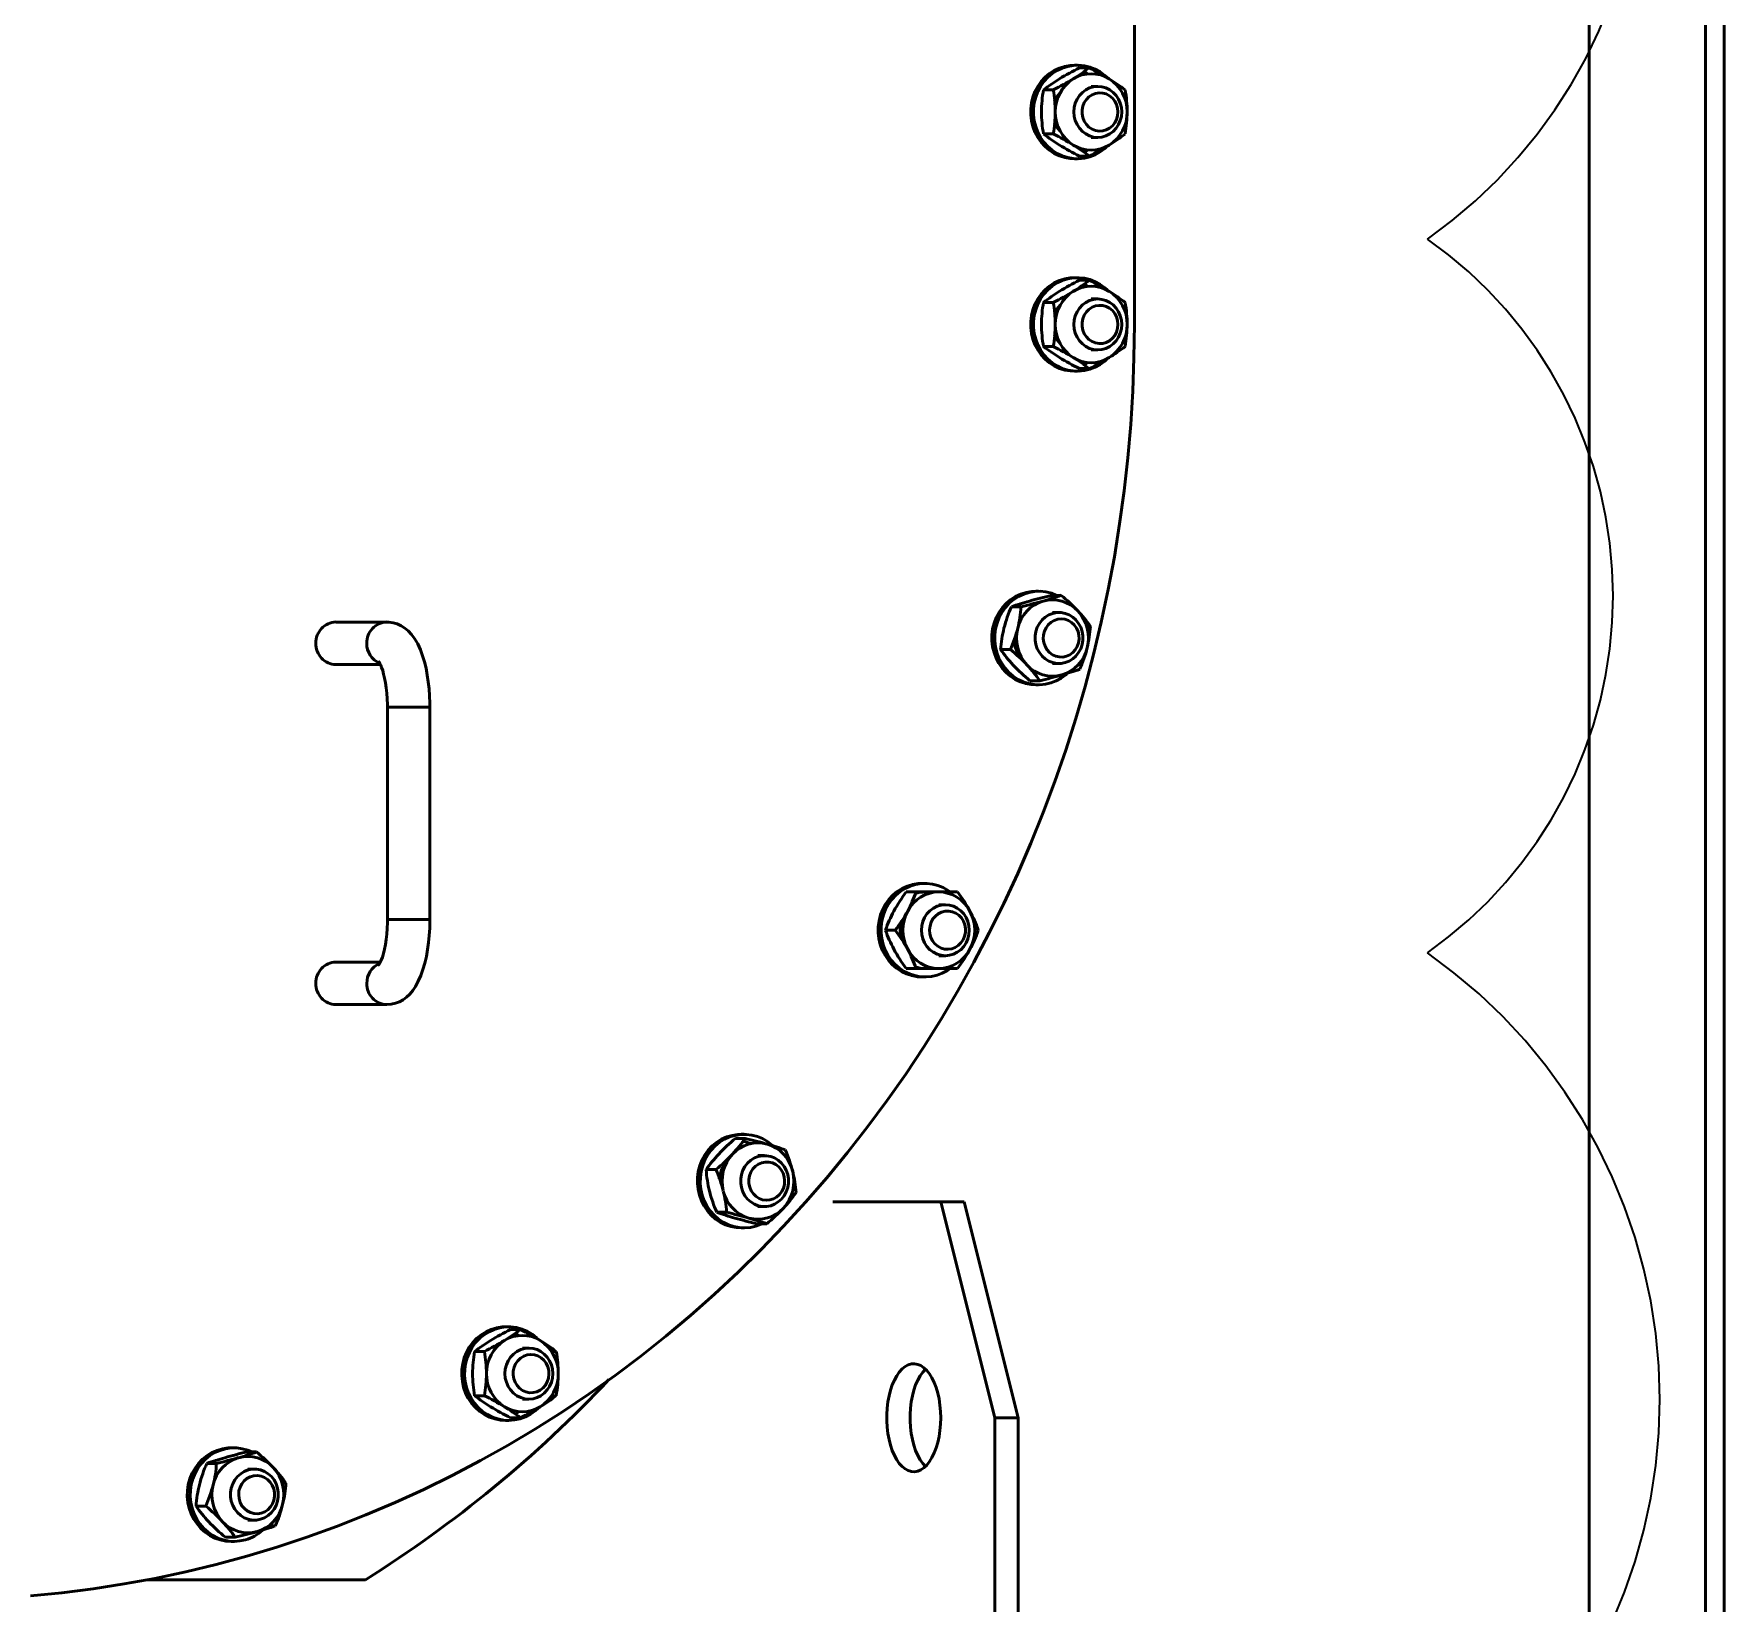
# Model space of a CAD drawing. Header units: inches. Extents: x 0 to 1408, y 0 to 1088.
# Drawn here: x 908.93 to 940.25, y 681.06 to 710.13 of the extents above; entities that cross this region are included whole.
import ezdxf

# ---------------------------------------------------------------- set-up
doc = ezdxf.new("R2010")
doc.units = ezdxf.units.IN
doc.header["$LTSCALE"] = 32
doc.header["$MEASUREMENT"] = 0
doc.linetypes.add('CENTER2', pattern=[1.125, 0.75, -0.125, 0.125, -0.125])
doc.layers.add('AM_0', color=7, linetype='Continuous', lineweight=50)
doc.layers.add('AM_6', color=140, linetype='Continuous', lineweight=35)

# ---------------------------------------------------------------- blocks, each defined once
blk = doc.blocks.new('A$C7c43e2e8')
at = {"layer": 'AM_0'}
for p, q in [((-8.427, 26.252), (-8.427, 57.748)), ((-9.483, 31.055), (-9.537, 31.055)), ((-9.446, 31.007), (-9.265, 31.007)), ((-10.112, 30.598), (-9.931, 30.598)), ((-9.106, 30.661), (-9.227, 30.661)), ((-10.112, 29.78), (-9.931, 29.78)), ((-9.227, 29.717), (-9.106, 29.717)), ((-9.537, 29.323), (-9.483, 29.323)), ((-9.446, 29.371), (-9.265, 29.371)), ((-9.483, 27.118), (-9.537, 27.118)), ((-9.446, 27.07), (-9.265, 27.07)), ((-10.112, 26.661), (-9.931, 26.661)), ((-9.106, 26.724), (-9.227, 26.724)), ((-10.112, 25.843), (-9.931, 25.843)), ((-9.227, 25.78), (-9.106, 25.78)), ((-9.537, 25.386), (-9.483, 25.386)), ((-9.446, 25.434), (-9.265, 25.434)), ((-10.202, 21.31), (-10.256, 21.31)), ((-10.708, 21.022), (-10.527, 21.022)), ((-9.965, 21.234), (-9.784, 21.234)), ((-22.281, 20.74), (-23.225, 20.74)), ((-9.824, 20.916), (-9.946, 20.916)), ((-9.31, 20.656), (-9.241, 20.656)), ((-10.907, 20.232), (-10.726, 20.232)), ((-23.225, 19.953), (-22.4, 19.953)), ((-9.946, 19.971), (-9.824, 19.971)), ((-10.363, 19.653), (-10.182, 19.653)), ((-10.256, 19.578), (-10.202, 19.578)), ((-22.271, 19.165), (-22.271, 15.228)), ((-22.247, 19.165), (-22.271, 19.165)), ((-21.484, 19.165), (-22.247, 19.165)), ((-21.484, 15.228), (-21.484, 19.165)), ((-12.655, 15.74), (-12.474, 15.74)), ((-12.052, 15.74), (-12.474, 15.74)), ((-12.308, 15.898), (-12.362, 15.898)), ((-11.705, 15.74), (-12.052, 15.74)), ((-11.931, 15.504), (-12.052, 15.504)), ((-22.247, 15.228), (-22.271, 15.228)), ((-21.484, 15.228), (-22.247, 15.228)), ((-13.04, 15.031), (-12.859, 15.031)), ((-22.4, 14.441), (-23.225, 14.441)), ((-12.052, 14.559), (-11.931, 14.559)), ((-12.655, 14.323), (-12.474, 14.323)), ((-12.474, 14.323), (-12.052, 14.323)), ((-12.362, 14.165), (-12.308, 14.165)), ((-12.052, 14.323), (-11.705, 14.323)), ((-23.225, 13.654), (-22.281, 13.654)), ((-15.821, 11.174), (-15.64, 11.174)), ((-15.659, 11.25), (-15.713, 11.25)), ((-15.282, 10.856), (-15.403, 10.856)), ((-16.364, 10.596), (-16.183, 10.596)), ((-16.165, 9.805), (-15.984, 9.805)), ((-15.403, 9.911), (-15.282, 9.911)), ((-12.016, 10), (-14.016, 10)), ((-11.015, 6), (-12.016, 10)), ((-12.016, 10), (-11.584, 10)), ((-10.582, 6), (-11.584, 10)), ((-15.713, 9.518), (-15.659, 9.518)), ((-15.423, 9.593), (-15.242, 9.593)), ((-20.026, 7.684), (-20.08, 7.684)), ((-19.989, 7.636), (-19.808, 7.636)), ((-20.655, 7.227), (-20.474, 7.227)), ((-19.649, 7.29), (-19.77, 7.29)), ((-19.227, 7.227), (-19.142, 7.227)), ((-20.655, 6.408), (-20.474, 6.408)), ((-19.77, 6.345), (-19.649, 6.345)), ((-19.227, 6.408), (-19.142, 6.408)), ((-19.989, 5.999), (-19.808, 5.999)), ((-19.829, 6.116), (-19.899, 6.066)), ((-11.015, 0), (-11.015, 6)), ((-11.015, 6), (-10.582, 6)), ((-10.582, 0), (-10.582, 6)), ((-20.08, 5.951), (-20.026, 5.951)), ((-25.112, 5.442), (-25.166, 5.442)), ((-24.875, 5.366), (-24.694, 5.366)), ((-25.618, 5.154), (-25.437, 5.154)), ((-24.735, 5.048), (-24.856, 5.048)), ((-24.839, 5.318), (-24.811, 5.279)), ((-24.22, 4.787), (-24.151, 4.787)), ((-25.817, 4.364), (-25.636, 4.364)), ((-24.856, 4.103), (-24.735, 4.103)), ((-25.273, 3.785), (-25.092, 3.785)), ((-24.471, 3.997), (-24.35, 3.997)), ((-25.166, 3.71), (-25.112, 3.71)), ((-26.71, 3), (-22.678, 3))]:
    blk.add_line(p, q, dxfattribs=at)
at = {"layer": 'AM_0', "flags": 128}
for points in [[(-9.537, 31.055), (-9.615, 31.051), (-9.718, 31.033), (-9.818, 31.002), (-9.914, 30.957), (-10.003, 30.899), (-10.084, 30.83), (-10.157, 30.75), (-10.219, 30.661), (-10.27, 30.565), (-10.31, 30.462), (-10.336, 30.355), (-10.349, 30.244), (-10.349, 30.133), (-10.336, 30.023), (-10.31, 29.916), (-10.27, 29.813), (-10.219, 29.716), (-10.157, 29.628), (-10.084, 29.548), (-10.003, 29.479), (-9.914, 29.421), (-9.818, 29.376), (-9.718, 29.345), (-9.615, 29.327), (-9.537, 29.323)], [(-8.928, 30.822), (-8.976, 30.866), (-9.061, 30.93), (-9.154, 30.981), (-9.252, 31.019), (-9.353, 31.044), (-9.457, 31.055), (-9.561, 31.051), (-9.664, 31.033), (-9.764, 31.002), (-9.86, 30.957), (-9.949, 30.899), (-10.03, 30.83), (-10.103, 30.75), (-10.165, 30.661), (-10.216, 30.565), (-10.256, 30.462), (-10.282, 30.355), (-10.295, 30.244), (-10.295, 30.133), (-10.282, 30.023), (-10.256, 29.916), (-10.216, 29.813), (-10.165, 29.716), (-10.103, 29.628), (-10.03, 29.548), (-9.949, 29.479), (-9.86, 29.421), (-9.764, 29.376), (-9.664, 29.345), (-9.561, 29.327), (-9.457, 29.323), (-9.353, 29.334), (-9.252, 29.359), (-9.154, 29.397), (-9.061, 29.448), (-8.976, 29.512), (-8.951, 29.534)], [(-9.282, 30.888), (-9.313, 30.909), (-9.355, 30.94)], [(-8.662, 30.189), (-8.669, 30.107), (-8.689, 30.027), (-8.722, 29.953), (-8.766, 29.885), (-8.821, 29.827), (-8.884, 29.78), (-8.954, 29.745), (-9.029, 29.724), (-9.106, 29.717), (-9.183, 29.724), (-9.258, 29.745), (-9.328, 29.78), (-9.391, 29.827), (-9.446, 29.885), (-9.49, 29.953), (-9.523, 30.027), (-9.543, 30.107), (-9.55, 30.189), (-9.543, 30.271), (-9.523, 30.351), (-9.49, 30.425), (-9.446, 30.493), (-9.391, 30.551), (-9.328, 30.598), (-9.258, 30.633), (-9.183, 30.654), (-9.106, 30.661), (-9.029, 30.654), (-8.954, 30.633), (-8.884, 30.598), (-8.821, 30.551), (-8.766, 30.493), (-8.722, 30.425), (-8.689, 30.351), (-8.669, 30.271), (-8.662, 30.189)], [(-8.733, 30.189), (-8.739, 30.26), (-8.76, 30.329), (-8.792, 30.391), (-8.836, 30.446), (-8.889, 30.49), (-8.95, 30.521), (-9.015, 30.539), (-9.082, 30.543), (-9.149, 30.532), (-9.212, 30.507), (-9.269, 30.469), (-9.318, 30.42), (-9.357, 30.361), (-9.383, 30.295), (-9.397, 30.225), (-9.397, 30.153), (-9.383, 30.083), (-9.357, 30.017), (-9.318, 29.958), (-9.269, 29.909), (-9.212, 29.871), (-9.149, 29.846), (-9.082, 29.835), (-9.015, 29.839), (-8.95, 29.857), (-8.889, 29.888), (-8.836, 29.932), (-8.792, 29.987), (-8.76, 30.049), (-8.739, 30.118), (-8.733, 30.189)], [(-9.285, 29.487), (-9.313, 29.469), (-9.355, 29.438)], [(-9.537, 27.118), (-9.615, 27.114), (-9.718, 27.096), (-9.818, 27.065), (-9.914, 27.02), (-10.003, 26.962), (-10.084, 26.893), (-10.157, 26.813), (-10.219, 26.724), (-10.27, 26.628), (-10.31, 26.525), (-10.336, 26.418), (-10.349, 26.307), (-10.349, 26.196), (-10.336, 26.086), (-10.31, 25.979), (-10.27, 25.876), (-10.219, 25.779), (-10.157, 25.691), (-10.084, 25.611), (-10.003, 25.542), (-9.914, 25.484), (-9.818, 25.439), (-9.718, 25.408), (-9.615, 25.39), (-9.537, 25.386)], [(-8.928, 26.885), (-8.976, 26.929), (-9.061, 26.993), (-9.154, 27.044), (-9.252, 27.082), (-9.353, 27.107), (-9.457, 27.118), (-9.561, 27.114), (-9.664, 27.096), (-9.764, 27.065), (-9.86, 27.02), (-9.949, 26.962), (-10.03, 26.893), (-10.103, 26.813), (-10.165, 26.724), (-10.216, 26.628), (-10.256, 26.525), (-10.282, 26.418), (-10.295, 26.307), (-10.295, 26.196), (-10.282, 26.086), (-10.256, 25.979), (-10.216, 25.876), (-10.165, 25.779), (-10.103, 25.691), (-10.03, 25.611), (-9.949, 25.542), (-9.86, 25.484), (-9.764, 25.439), (-9.664, 25.408), (-9.561, 25.39), (-9.457, 25.386), (-9.353, 25.397), (-9.252, 25.422), (-9.154, 25.46), (-9.061, 25.511), (-8.976, 25.575), (-8.951, 25.597)], [(-9.282, 26.951), (-9.313, 26.972), (-9.355, 27.003)], [(-8.662, 26.252), (-8.669, 26.17), (-8.689, 26.09), (-8.722, 26.016), (-8.766, 25.948), (-8.821, 25.89), (-8.884, 25.843), (-8.954, 25.808), (-9.029, 25.787), (-9.106, 25.78), (-9.183, 25.787), (-9.258, 25.808), (-9.328, 25.843), (-9.391, 25.89), (-9.446, 25.948), (-9.49, 26.016), (-9.523, 26.09), (-9.543, 26.17), (-9.55, 26.252), (-9.543, 26.334), (-9.523, 26.414), (-9.49, 26.488), (-9.446, 26.556), (-9.391, 26.614), (-9.328, 26.661), (-9.258, 26.696), (-9.183, 26.717), (-9.106, 26.724), (-9.029, 26.717), (-8.954, 26.696), (-8.884, 26.661), (-8.821, 26.614), (-8.766, 26.556), (-8.722, 26.488), (-8.689, 26.414), (-8.669, 26.334), (-8.662, 26.252)], [(-8.733, 26.252), (-8.739, 26.323), (-8.76, 26.392), (-8.792, 26.454), (-8.836, 26.509), (-8.889, 26.553), (-8.95, 26.584), (-9.015, 26.602), (-9.082, 26.606), (-9.149, 26.595), (-9.212, 26.57), (-9.269, 26.532), (-9.318, 26.483), (-9.357, 26.424), (-9.383, 26.358), (-9.397, 26.288), (-9.397, 26.216), (-9.383, 26.146), (-9.357, 26.08), (-9.318, 26.021), (-9.269, 25.972), (-9.212, 25.934), (-9.149, 25.909), (-9.082, 25.898), (-9.015, 25.902), (-8.95, 25.92), (-8.889, 25.951), (-8.836, 25.995), (-8.792, 26.05), (-8.76, 26.112), (-8.739, 26.181), (-8.733, 26.252)], [(-28.882, 2.703), (-28.303, 2.759), (-27.726, 2.832), (-27.151, 2.921), (-26.578, 3.025), (-26.008, 3.146), (-25.442, 3.283), (-24.878, 3.435), (-24.319, 3.603), (-23.764, 3.786), (-23.214, 3.985), (-22.669, 4.199), (-22.129, 4.428), (-21.595, 4.672), (-21.068, 4.931), (-20.546, 5.205), (-20.032, 5.493), (-19.525, 5.795), (-19.026, 6.111), (-18.534, 6.441), (-18.051, 6.784), (-17.577, 7.141), (-17.111, 7.511), (-16.655, 7.894), (-16.208, 8.29), (-15.771, 8.697), (-15.345, 9.117), (-14.928, 9.549), (-14.523, 9.992), (-14.128, 10.446), (-13.745, 10.911), (-13.374, 11.386), (-13.014, 11.872), (-12.666, 12.367), (-12.331, 12.872), (-12.008, 13.386), (-11.698, 13.909), (-11.401, 14.441), (-11.117, 14.981), (-10.847, 15.528), (-10.59, 16.082), (-10.346, 16.644), (-10.117, 17.212), (-9.902, 17.787), (-9.7, 18.367), (-9.514, 18.952), (-9.341, 19.543), (-9.184, 20.138), (-9.041, 20.738), (-8.912, 21.341), (-8.799, 21.947), (-8.701, 22.557), (-8.617, 23.169), (-8.549, 23.783), (-8.496, 24.399), (-8.458, 25.016), (-8.435, 25.634), (-8.427, 26.252)], [(-9.285, 25.55), (-9.313, 25.532), (-9.355, 25.501)], [(-10.256, 21.31), (-10.329, 21.306), (-10.432, 21.289), (-10.533, 21.258), (-10.628, 21.214), (-10.718, 21.157), (-10.8, 21.088), (-10.872, 21.009), (-10.935, 20.92), (-10.987, 20.824), (-11.027, 20.721), (-11.054, 20.614), (-11.067, 20.504), (-11.068, 20.393), (-11.055, 20.283), (-11.029, 20.175), (-10.991, 20.072), (-10.94, 19.975), (-10.878, 19.886), (-10.806, 19.806), (-10.725, 19.736), (-10.636, 19.678), (-10.541, 19.633), (-10.441, 19.6), (-10.338, 19.582), (-10.256, 19.578)], [(-9.869, 21.234), (-9.966, 21.273), (-10.068, 21.298), (-10.171, 21.309), (-10.276, 21.306), (-10.379, 21.289), (-10.479, 21.258), (-10.574, 21.214), (-10.664, 21.157), (-10.746, 21.088), (-10.819, 21.009), (-10.881, 20.92), (-10.933, 20.824), (-10.973, 20.721), (-11, 20.614), (-11.014, 20.504), (-11.014, 20.393), (-11.001, 20.283), (-10.975, 20.175), (-10.937, 20.072), (-10.886, 19.975), (-10.824, 19.886), (-10.752, 19.806), (-10.671, 19.736), (-10.582, 19.678), (-10.487, 19.633), (-10.387, 19.6), (-10.284, 19.582), (-10.18, 19.578), (-10.076, 19.588), (-9.974, 19.612), (-9.876, 19.65), (-9.784, 19.701), (-9.698, 19.764), (-9.678, 19.781)], [(-21.484, 19.165), (-21.484, 19.236), (-21.489, 19.37), (-21.498, 19.502), (-21.513, 19.632), (-21.532, 19.758), (-21.555, 19.882), (-21.584, 20.001), (-21.619, 20.116), (-21.66, 20.226), (-21.709, 20.333), (-21.769, 20.434), (-21.826, 20.511), (-21.887, 20.575), (-21.95, 20.628), (-22.017, 20.671), (-22.088, 20.704), (-22.162, 20.727), (-22.245, 20.739), (-22.281, 20.74)], [(-9.396, 20.322), (-9.422, 20.244), (-9.461, 20.173), (-9.511, 20.11), (-9.57, 20.057), (-9.637, 20.016), (-9.71, 19.987), (-9.786, 19.973), (-9.863, 19.973), (-9.939, 19.987), (-10.012, 20.016), (-10.079, 20.057), (-10.138, 20.11), (-10.188, 20.173), (-10.227, 20.244), (-10.253, 20.322), (-10.267, 20.403), (-10.267, 20.485), (-10.253, 20.566), (-10.227, 20.643), (-10.188, 20.715), (-10.138, 20.778), (-10.079, 20.831), (-10.012, 20.872), (-9.939, 20.9), (-9.863, 20.914), (-9.786, 20.914), (-9.71, 20.9), (-9.637, 20.872), (-9.57, 20.831), (-9.511, 20.778), (-9.461, 20.715), (-9.422, 20.643), (-9.396, 20.566), (-9.382, 20.485), (-9.382, 20.403), (-9.396, 20.322)], [(-9.462, 20.352), (-9.452, 20.423), (-9.455, 20.495), (-9.471, 20.564), (-9.5, 20.629), (-9.541, 20.686), (-9.592, 20.733), (-9.65, 20.768), (-9.714, 20.79), (-9.781, 20.798), (-9.848, 20.791), (-9.913, 20.771), (-9.972, 20.736), (-10.023, 20.69), (-10.065, 20.634), (-10.095, 20.57), (-10.113, 20.5), (-10.117, 20.429), (-10.107, 20.358), (-10.084, 20.29), (-10.049, 20.229), (-10.003, 20.177), (-9.948, 20.135), (-9.886, 20.107), (-9.821, 20.092), (-9.753, 20.091), (-9.687, 20.105), (-9.625, 20.133), (-9.569, 20.173), (-9.523, 20.225), (-9.486, 20.285), (-9.462, 20.352)], [(-22.43, 20.005), (-22.429, 20.005), (-22.422, 19.995), (-22.41, 19.974), (-22.395, 19.942), (-22.377, 19.899), (-22.358, 19.844), (-22.34, 19.777), (-22.322, 19.7), (-22.306, 19.614), (-22.292, 19.521), (-22.282, 19.421), (-22.275, 19.317), (-22.271, 19.21), (-22.271, 19.165)], [(-12.362, 15.898), (-12.432, 15.894), (-12.535, 15.878), (-12.635, 15.847), (-12.731, 15.804), (-12.821, 15.747), (-12.903, 15.679), (-12.976, 15.6), (-13.039, 15.512), (-13.092, 15.416), (-13.132, 15.313), (-13.159, 15.206), (-13.174, 15.096), (-13.175, 14.985), (-13.163, 14.875), (-13.137, 14.767), (-13.099, 14.664), (-13.049, 14.567), (-12.987, 14.477), (-12.916, 14.397), (-12.835, 14.326), (-12.746, 14.268), (-12.651, 14.222), (-12.552, 14.189), (-12.449, 14.17), (-12.362, 14.165)], [(-11.84, 15.74), (-11.879, 15.767), (-11.971, 15.82), (-12.068, 15.859), (-12.17, 15.885), (-12.273, 15.897), (-12.378, 15.894), (-12.481, 15.878), (-12.581, 15.847), (-12.677, 15.804), (-12.767, 15.747), (-12.849, 15.679), (-12.922, 15.6), (-12.986, 15.512), (-13.038, 15.416), (-13.078, 15.313), (-13.105, 15.206), (-13.12, 15.096), (-13.121, 14.985), (-13.109, 14.875), (-13.083, 14.767), (-13.045, 14.664), (-12.995, 14.567), (-12.934, 14.477), (-12.862, 14.397), (-12.781, 14.326), (-12.692, 14.268), (-12.597, 14.222), (-12.498, 14.189), (-12.395, 14.17), (-12.291, 14.166), (-12.187, 14.175), (-12.085, 14.199), (-11.987, 14.236), (-11.894, 14.286), (-11.84, 14.323)], [(-11.547, 14.795), (-11.591, 14.728), (-11.646, 14.67), (-11.709, 14.622), (-11.779, 14.588), (-11.854, 14.566), (-11.931, 14.559), (-12.008, 14.566), (-12.083, 14.588), (-12.153, 14.622), (-12.216, 14.67), (-12.271, 14.728), (-12.315, 14.795), (-12.348, 14.87), (-12.368, 14.949), (-12.375, 15.031), (-12.368, 15.114), (-12.348, 15.193), (-12.315, 15.268), (-12.271, 15.335), (-12.216, 15.393), (-12.153, 15.441), (-12.083, 15.475), (-12.008, 15.497), (-11.931, 15.504), (-11.854, 15.497), (-11.779, 15.475), (-11.709, 15.441), (-11.646, 15.393), (-11.591, 15.335), (-11.547, 15.268), (-11.514, 15.193), (-11.494, 15.114), (-11.487, 15.031), (-11.494, 14.949), (-11.514, 14.87), (-11.547, 14.795)], [(-11.602, 14.854), (-11.575, 14.92), (-11.56, 14.99), (-11.559, 15.061), (-11.571, 15.132), (-11.597, 15.198), (-11.634, 15.258), (-11.682, 15.308), (-11.739, 15.347), (-11.802, 15.373), (-11.868, 15.385), (-11.935, 15.383), (-12.001, 15.366), (-12.062, 15.335), (-12.116, 15.292), (-12.161, 15.239), (-12.194, 15.177), (-12.215, 15.109), (-12.223, 15.037), (-12.218, 14.966), (-12.199, 14.897), (-12.167, 14.834), (-12.124, 14.779), (-12.071, 14.734), (-12.011, 14.701), (-11.947, 14.682), (-11.879, 14.677), (-11.813, 14.687), (-11.749, 14.711), (-11.691, 14.748), (-11.642, 14.796), (-11.602, 14.854)], [(-22.271, 15.228), (-22.271, 15.172), (-22.275, 15.065), (-22.283, 14.96), (-22.294, 14.86), (-22.308, 14.765), (-22.325, 14.678), (-22.344, 14.6), (-22.364, 14.533), (-22.384, 14.478), (-22.402, 14.436), (-22.417, 14.407), (-22.427, 14.392), (-22.43, 14.388), (-22.43, 14.388)], [(-22.281, 13.654), (-22.198, 13.66), (-22.121, 13.678), (-22.048, 13.707), (-21.98, 13.744), (-21.917, 13.791), (-21.858, 13.847), (-21.802, 13.913), (-21.749, 13.991), (-21.698, 14.084), (-21.651, 14.189), (-21.611, 14.303), (-21.577, 14.422), (-21.548, 14.545), (-21.526, 14.672), (-21.508, 14.801), (-21.495, 14.932), (-21.487, 15.066), (-21.484, 15.192), (-21.484, 15.228)], [(-15.713, 11.25), (-15.778, 11.247), (-15.881, 11.231), (-15.982, 11.201), (-16.078, 11.158), (-16.168, 11.102), (-16.25, 11.034), (-16.324, 10.956), (-16.388, 10.868), (-16.441, 10.772), (-16.481, 10.67), (-16.509, 10.563), (-16.524, 10.453), (-16.526, 10.342), (-16.514, 10.232), (-16.489, 10.124), (-16.452, 10.021), (-16.402, 9.923), (-16.341, 9.833), (-16.27, 9.752), (-16.189, 9.681), (-16.101, 9.622), (-16.006, 9.576), (-15.907, 9.543), (-15.804, 9.523), (-15.713, 9.518)], [(-15.135, 11.046), (-15.142, 11.052), (-15.226, 11.117), (-15.318, 11.17), (-15.415, 11.21), (-15.516, 11.237), (-15.62, 11.249), (-15.724, 11.247), (-15.828, 11.231), (-15.928, 11.201), (-16.024, 11.158), (-16.114, 11.102), (-16.197, 11.034), (-16.27, 10.956), (-16.334, 10.868), (-16.387, 10.772), (-16.427, 10.67), (-16.455, 10.563), (-16.47, 10.453), (-16.472, 10.342), (-16.46, 10.232), (-16.436, 10.124), (-16.398, 10.021), (-16.348, 9.923), (-16.287, 9.833), (-16.216, 9.752), (-16.135, 9.681), (-16.047, 9.622), (-15.952, 9.576), (-15.853, 9.543), (-15.75, 9.523), (-15.646, 9.518), (-15.542, 9.527), (-15.44, 9.55), (-15.342, 9.586), (-15.326, 9.593)], [(-15.675, 11.126), (-15.533, 11.082), (-15.519, 11.078)], [(-14.968, 10.05), (-15.027, 9.997), (-15.094, 9.956), (-15.167, 9.927), (-15.243, 9.913), (-15.321, 9.913), (-15.397, 9.927), (-15.47, 9.956), (-15.537, 9.997), (-15.596, 10.05), (-15.646, 10.113), (-15.684, 10.184), (-15.711, 10.262), (-15.724, 10.343), (-15.724, 10.425), (-15.711, 10.506), (-15.684, 10.583), (-15.646, 10.655), (-15.596, 10.718), (-15.537, 10.771), (-15.47, 10.812), (-15.397, 10.84), (-15.321, 10.854), (-15.243, 10.854), (-15.167, 10.84), (-15.094, 10.812), (-15.027, 10.771), (-14.968, 10.718), (-14.918, 10.655), (-14.88, 10.583), (-14.853, 10.506), (-14.84, 10.425), (-14.84, 10.343), (-14.853, 10.262), (-14.88, 10.184), (-14.918, 10.113), (-14.968, 10.05)], [(-15.006, 10.133), (-14.964, 10.189), (-14.932, 10.252), (-14.914, 10.321), (-14.909, 10.393), (-14.917, 10.464), (-14.939, 10.532), (-14.973, 10.594), (-15.018, 10.647), (-15.073, 10.689), (-15.134, 10.719), (-15.199, 10.735), (-15.267, 10.737), (-15.333, 10.724), (-15.396, 10.698), (-15.452, 10.658), (-15.5, 10.608), (-15.537, 10.548), (-15.562, 10.481), (-15.573, 10.411), (-15.572, 10.339), (-15.557, 10.269), (-15.528, 10.204), (-15.489, 10.146), (-15.439, 10.098), (-15.381, 10.062), (-15.317, 10.039), (-15.25, 10.03), (-15.183, 10.035), (-15.118, 10.055), (-15.058, 10.088), (-15.006, 10.133)], [(-20.08, 7.684), (-20.141, 7.681), (-20.244, 7.666), (-20.345, 7.637), (-20.441, 7.594), (-20.531, 7.538), (-20.614, 7.471), (-20.688, 7.393), (-20.753, 7.305), (-20.806, 7.21), (-20.847, 7.108), (-20.875, 7.001), (-20.891, 6.891), (-20.893, 6.781), (-20.882, 6.67), (-20.858, 6.562), (-20.821, 6.458), (-20.772, 6.361), (-20.711, 6.27), (-20.64, 6.189), (-20.56, 6.118), (-20.472, 6.058), (-20.377, 6.011), (-20.278, 5.977), (-20.176, 5.957), (-20.08, 5.951)], [(-19.494, 7.473), (-19.505, 7.483), (-19.59, 7.548), (-19.681, 7.602), (-19.778, 7.642), (-19.879, 7.669), (-19.983, 7.682), (-20.087, 7.681), (-20.19, 7.666), (-20.291, 7.637), (-20.387, 7.594), (-20.477, 7.538), (-20.56, 7.471), (-20.635, 7.393), (-20.699, 7.305), (-20.752, 7.21), (-20.793, 7.108), (-20.822, 7.001), (-20.837, 6.891), (-20.839, 6.781), (-20.828, 6.67), (-20.804, 6.562), (-20.767, 6.458), (-20.718, 6.361), (-20.657, 6.27), (-20.586, 6.189), (-20.506, 6.118), (-20.418, 6.058), (-20.324, 6.011), (-20.224, 5.977), (-20.122, 5.957), (-20.018, 5.951), (-19.914, 5.96), (-19.811, 5.982), (-19.713, 6.018), (-19.619, 6.067), (-19.619, 6.067)], [(-19.898, 7.568), (-19.874, 7.551), (-19.824, 7.517)], [(-19.427, 6.408), (-19.497, 6.374), (-19.572, 6.352), (-19.649, 6.345), (-19.726, 6.352), (-19.801, 6.374), (-19.871, 6.408), (-19.934, 6.456), (-19.989, 6.514), (-20.033, 6.581), (-20.066, 6.656), (-20.086, 6.736), (-20.093, 6.818), (-20.086, 6.9), (-20.066, 6.979), (-20.033, 7.054), (-19.989, 7.121), (-19.934, 7.179), (-19.871, 7.227), (-19.801, 7.261), (-19.726, 7.283), (-19.649, 7.29), (-19.572, 7.283), (-19.497, 7.261), (-19.427, 7.227), (-19.364, 7.179), (-19.309, 7.121), (-19.265, 7.054), (-19.232, 6.979), (-19.212, 6.9), (-19.205, 6.818), (-19.212, 6.736), (-19.232, 6.656), (-19.265, 6.581), (-19.309, 6.514), (-19.364, 6.456), (-19.427, 6.408)], [(-19.442, 6.511), (-19.387, 6.553), (-19.342, 6.605), (-19.307, 6.667), (-19.285, 6.735), (-19.276, 6.806), (-19.28, 6.877), (-19.298, 6.946), (-19.329, 7.01), (-19.371, 7.066), (-19.423, 7.112), (-19.482, 7.145), (-19.547, 7.166), (-19.614, 7.172), (-19.681, 7.163), (-19.745, 7.141), (-19.803, 7.105), (-19.854, 7.057), (-19.894, 7), (-19.923, 6.935), (-19.938, 6.865), (-19.941, 6.794), (-19.929, 6.723), (-19.905, 6.656), (-19.868, 6.596), (-19.821, 6.545), (-19.765, 6.505), (-19.703, 6.478), (-19.637, 6.464), (-19.569, 6.466), (-19.504, 6.481), (-19.442, 6.511)], [(-12.016, 6), (-12.02, 6.118), (-12.03, 6.235), (-12.048, 6.348), (-12.072, 6.457), (-12.102, 6.559), (-12.138, 6.653), (-12.179, 6.738), (-12.225, 6.812), (-12.275, 6.876), (-12.329, 6.927), (-12.385, 6.965), (-12.443, 6.989), (-12.502, 7), (-12.561, 6.996), (-12.62, 6.979), (-12.677, 6.947), (-12.732, 6.903), (-12.784, 6.846), (-12.832, 6.777), (-12.876, 6.697), (-12.915, 6.607), (-12.948, 6.509), (-12.975, 6.403), (-12.996, 6.292), (-13.01, 6.177), (-13.017, 6.059), (-13.017, 5.941), (-13.01, 5.823), (-12.996, 5.708), (-12.975, 5.597), (-12.948, 5.491), (-12.915, 5.393), (-12.876, 5.303), (-12.832, 5.223), (-12.784, 5.154), (-12.732, 5.097), (-12.677, 5.053), (-12.62, 5.021), (-12.561, 5.004), (-12.502, 5), (-12.443, 5.011), (-12.385, 5.035), (-12.329, 5.073), (-12.275, 5.124), (-12.225, 5.188), (-12.179, 5.262), (-12.138, 5.347), (-12.102, 5.441), (-12.072, 5.543), (-12.048, 5.652), (-12.03, 5.765), (-12.02, 5.882), (-12.016, 6)], [(-12.301, 6.902), (-12.351, 6.846), (-12.4, 6.777), (-12.443, 6.697), (-12.482, 6.607), (-12.515, 6.509), (-12.542, 6.403), (-12.563, 6.292), (-12.577, 6.177), (-12.584, 6.059), (-12.584, 5.941), (-12.577, 5.823), (-12.563, 5.708), (-12.542, 5.597), (-12.515, 5.491), (-12.482, 5.393), (-12.443, 5.303), (-12.4, 5.223), (-12.351, 5.154), (-12.301, 5.098)], [(-19.619, 6.067), (-19.533, 6.129), (-19.471, 6.185)], [(-25.166, 5.442), (-25.222, 5.44), (-25.325, 5.425), (-25.426, 5.396), (-25.523, 5.354), (-25.613, 5.299), (-25.697, 5.232), (-25.771, 5.155), (-25.836, 5.067), (-25.889, 4.972), (-25.931, 4.87), (-25.96, 4.764), (-25.976, 4.654), (-25.979, 4.543), (-25.968, 4.433), (-25.945, 4.325), (-25.908, 4.221), (-25.859, 4.123), (-25.799, 4.032), (-25.729, 3.95), (-25.649, 3.879), (-25.561, 3.819), (-25.467, 3.771), (-25.368, 3.737), (-25.265, 3.716), (-25.166, 3.71)], [(-24.779, 5.366), (-24.859, 5.399), (-24.96, 5.427), (-25.064, 5.44), (-25.168, 5.44), (-25.272, 5.425), (-25.372, 5.396), (-25.469, 5.354), (-25.559, 5.299), (-25.643, 5.232), (-25.717, 5.155), (-25.782, 5.067), (-25.835, 4.972), (-25.877, 4.87), (-25.906, 4.764), (-25.922, 4.654), (-25.925, 4.543), (-25.914, 4.433), (-25.891, 4.325), (-25.854, 4.221), (-25.805, 4.123), (-25.745, 4.032), (-25.675, 3.95), (-25.595, 3.879), (-25.507, 3.819), (-25.413, 3.771), (-25.314, 3.737), (-25.212, 3.716), (-25.107, 3.71), (-25.003, 3.717), (-24.901, 3.739), (-24.901, 3.739)], [(-24.62, 4.119), (-24.696, 4.105), (-24.773, 4.105), (-24.849, 4.119), (-24.922, 4.148), (-24.989, 4.189), (-25.048, 4.242), (-25.098, 4.305), (-25.137, 4.376), (-25.163, 4.453), (-25.177, 4.535), (-25.177, 4.617), (-25.163, 4.698), (-25.137, 4.775), (-25.098, 4.847), (-25.048, 4.91), (-24.989, 4.963), (-24.922, 5.004), (-24.849, 5.032), (-24.773, 5.046), (-24.696, 5.046), (-24.62, 5.032), (-24.547, 5.004), (-24.48, 4.963), (-24.421, 4.91), (-24.371, 4.847), (-24.332, 4.775), (-24.306, 4.698), (-24.292, 4.617), (-24.292, 4.535), (-24.306, 4.453), (-24.332, 4.376), (-24.371, 4.305), (-24.421, 4.242), (-24.48, 4.189), (-24.547, 4.148), (-24.62, 4.119)], [(-24.608, 4.233), (-24.545, 4.259), (-24.488, 4.297), (-24.44, 4.347), (-24.402, 4.406), (-24.376, 4.472), (-24.363, 4.543), (-24.363, 4.615), (-24.377, 4.685), (-24.404, 4.75), (-24.443, 4.809), (-24.493, 4.858), (-24.55, 4.895), (-24.613, 4.919), (-24.68, 4.93), (-24.747, 4.925), (-24.812, 4.907), (-24.873, 4.875), (-24.926, 4.83), (-24.969, 4.776), (-25.001, 4.713), (-25.021, 4.644), (-25.027, 4.573), (-25.02, 4.501), (-24.999, 4.433), (-24.966, 4.371), (-24.921, 4.317), (-24.868, 4.273), (-24.807, 4.242), (-24.742, 4.225), (-24.674, 4.222), (-24.608, 4.233)]]:
    blk.add_lwpolyline(points, dxfattribs=at)
at = {"layer": 'AM_0'}
for centre, radius, start, end in [((-8.131, 28.054), 3.224, 121.5076, 127.8964), ((-12.192, 35.131), 5.066, 296.5147, 301.3022), ((-9.175, 30.197), 0.718, 122.4161, 180.6251), ((-7.184, 26.474), 5.066, 116.5147, 121.3022), ((-11.245, 33.552), 3.224, 301.5076, 307.8964), ((-9.227, 30.265), 0.632, 58.2122, 121.7878), ((-11.509, 26.505), 5.03, 58.6807, 63.5024), ((-9.279, 30.197), 0.718, 359.3749, 57.5839), ((-10.572, 28.065), 3.211, 52.0902, 58.5058), ((-7.753, 30.176), 2.396, 169.8433, 179.6783), ((-12.288, 30.176), 2.395, 0.3186, 10.1598), ((-9.45, 30.199), 0.494, 135.7744, 157.5517), ((-10.956, 30.176), 2.395, 0.3186, 10.1598), ((-7.762, 30.202), 2.387, 180.3017, 190.1766), ((-12.281, 30.202), 2.388, 349.8265, 359.6951), ((-9.175, 30.181), 0.718, 179.3749, 237.5839), ((-9.279, 30.181), 0.718, 302.4161, 0.6251), ((-10.95, 30.202), 2.388, 349.8265, 359.6951), ((-8.131, 32.324), 3.224, 232.1036, 238.4924), ((-12.192, 25.247), 5.066, 58.6978, 63.4853), ((-9.449, 30.179), 0.494, 201.9019, 224.2226), ((-10.572, 32.313), 3.211, 301.4942, 307.9098), ((-7.184, 33.904), 5.066, 238.6978, 243.4853), ((-9.227, 30.112), 0.632, 238.2122, 301.7878), ((-11.245, 26.826), 3.224, 52.1036, 58.4924), ((-11.509, 33.872), 5.03, 296.4976, 301.3193), ((-7.184, 22.537), 5.066, 116.5147, 121.3022), ((-11.245, 29.615), 3.224, 301.5076, 307.8964), ((-9.227, 26.328), 0.632, 58.2122, 121.7878), ((-11.509, 22.568), 5.03, 58.6807, 63.5024), ((-7.753, 26.239), 2.396, 169.8433, 179.6783), ((-8.131, 24.117), 3.224, 121.5076, 127.8964), ((-12.192, 31.194), 5.066, 296.5147, 301.3022), ((-12.288, 26.239), 2.395, 0.3186, 10.1598), ((-9.175, 26.26), 0.718, 122.4161, 180.6251), ((-9.279, 26.26), 0.718, 359.3749, 57.5839), ((-10.572, 24.128), 3.211, 52.0902, 58.5058), ((-10.956, 26.239), 2.395, 0.3186, 10.1598), ((-9.45, 26.262), 0.494, 135.7744, 157.5517), ((-7.762, 26.265), 2.387, 180.3017, 190.1766), ((-12.281, 26.265), 2.388, 349.8265, 359.6951), ((-9.449, 26.242), 0.494, 201.9019, 224.2226), ((-9.175, 26.244), 0.718, 179.3749, 237.5839), ((-9.279, 26.244), 0.718, 302.4161, 0.6251), ((-10.95, 26.265), 2.388, 349.8265, 359.6951), ((-8.131, 28.387), 3.224, 232.1036, 238.4924), ((-12.192, 21.31), 5.066, 58.6978, 63.4853), ((-10.572, 28.376), 3.211, 301.4942, 307.9098), ((-7.184, 29.967), 5.066, 238.6978, 243.4853), ((-9.227, 26.175), 0.632, 238.2122, 301.7878), ((-11.245, 22.889), 3.224, 52.1036, 58.4924), ((-11.509, 29.935), 5.03, 296.4976, 301.3193), ((-8.313, 19.971), 2.615, 156.292, 165.4649), ((-8.792, 15.563), 5.785, 105.8654, 109.3343), ((-9.919, 20.469), 0.689, 106.8311, 166.7349), ((-12.812, 21.178), 2.29, 346.0765, 356.0963), ((-12.755, 30.469), 9.705, 283.2738, 285.7673), ((-7.737, 11.788), 9.705, 103.2738, 105.7673), ((-11.7, 26.693), 5.785, 285.8654, 289.3343), ((-9.946, 20.512), 0.639, 42.5534, 105.6138), ((-12.072, 18.477), 3.583, 43.5292, 50.307), ((-23.213, 20.359), 0.382, 91.7519, 181.8141), ((-22.27, 20.359), 0.382, 91.7519, 181.8141), ((-10.019, 20.444), 0.739, 345.6203, 42.6431), ((-11.308, 19.221), 2.517, 34.7636, 43.2473), ((-8.624, 20.076), 2.288, 166.0713, 176.1015), ((-13.107, 21.279), 2.601, 336.2661, 345.4908), ((-10.159, 20.44), 0.505, 183.6099, 223.9989), ((-9.873, 20.444), 0.739, 165.6203, 222.6431), ((-11.526, 20.812), 2.29, 346.0765, 356.0963), ((-23.214, 20.333), 0.381, 178.0256, 268.4083), ((-22.261, 20.338), 0.391, 178.8101, 246.3094), ((-8.834, 21.671), 2.523, 214.7749, 223.236), ((-13.029, 17.459), 3.605, 43.5501, 50.2861), ((-9.973, 20.418), 0.689, 286.8311, 346.7349), ((-11.82, 20.912), 2.601, 336.2661, 345.4908), ((-8.06, 22.426), 3.605, 223.5501, 230.2861), ((-12.255, 18.214), 2.523, 34.7749, 43.236), ((-9.946, 20.375), 0.639, 222.5534, 285.6138), ((-12.392, 29.027), 9.631, 283.2641, 285.777), ((-11.346, 25.295), 5.755, 285.8562, 289.3435), ((-10.26, 13.936), 2.998, 143.0036, 151.0799), ((-14.659, 16.483), 2.307, 331.6072, 341.2198), ((-12.044, 15.08), 0.66, 90.7234, 152.4139), ((-12.308, 15.111), 0.629, 90.0259, 106.5384), ((-12.061, 15.08), 0.66, 27.5861, 89.2766), ((-14.03, 13.981), 2.915, 28.8045, 37.112), ((-10.852, 14.287), 2.311, 151.6143, 161.2128), ((-15.234, 16.823), 2.976, 322.9728, 331.1107), ((-11.971, 15.031), 0.747, 151.7002, 208.2998), ((-12.134, 15.031), 0.747, 331.7002, 28.2998), ((-13.491, 14.295), 2.292, 18.7478, 28.4251), ((-12.249, 15.031), 0.521, 160.0623, 198.5388), ((-10.867, 15.769), 2.294, 198.7526, 208.4203), ((-15.196, 13.265), 2.93, 28.8254, 37.0911), ((-13.505, 15.774), 2.307, 331.6072, 341.2198), ((-23.214, 14.06), 0.381, 91.5917, 181.9744), ((-22.261, 14.055), 0.391, 113.663, 181.1906), ((-10.318, 16.09), 2.93, 208.8254, 217.0911), ((-14.646, 13.585), 2.294, 18.7526, 28.4203), ((-12.044, 14.983), 0.66, 207.5861, 269.2766), ((-12.061, 14.983), 0.66, 270.7234, 332.4139), ((-14.081, 16.115), 2.976, 322.9728, 331.1107), ((-12.308, 14.952), 0.629, 253.7153, 269.9747), ((-23.213, 14.035), 0.382, 178.1859, 268.2481), ((-22.27, 14.035), 0.382, 178.1852, 268.278), ((-13.452, 8.331), 3.701, 129.8014, 136.3624), ((-17.712, 12.613), 2.523, 316.7629, 325.2262), ((-15.403, 10.452), 0.639, 74.3862, 137.4466), ((-17.868, 1.728), 9.705, 74.2327, 76.7262), ((-15.43, 10.409), 0.689, 13.2651, 73.1689), ((-16.812, 5.503), 5.785, 70.6657, 74.1346), ((-14.284, 9.15), 2.533, 136.7799, 145.2092), ((-18.529, 13.414), 3.667, 309.7706, 316.3932), ((-15.615, 10.387), 0.506, 136.0274, 176.3716), ((-15.33, 10.384), 0.739, 137.3569, 194.3797), ((-17.235, 9.931), 2.555, 14.4269, 23.8162), ((-14.105, 10.747), 2.264, 183.845, 193.9822), ((-18.53, 9.561), 2.565, 14.4442, 23.7989), ((-15.476, 10.384), 0.739, 317.3569, 14.3797), ((-16.958, 10.02), 2.265, 3.8484, 13.9788), ((-13.819, 10.84), 2.565, 194.4442, 203.7989), ((-18.243, 9.653), 2.264, 3.845, 13.9822), ((-15.376, 10.358), 0.689, 193.2651, 253.1689), ((-16.77, 11.611), 2.523, 316.7629, 325.2262), ((-14.259, 15.235), 5.755, 250.6565, 254.1438), ((-18.194, 0.431), 9.631, 74.223, 76.7359), ((-15.403, 10.315), 0.639, 254.3862, 317.4466), ((-17.587, 12.412), 3.667, 309.7706, 316.3932), ((-13.213, 18.967), 9.631, 254.223, 256.7359), ((-17.148, 4.163), 5.755, 70.6565, 74.1438), ((-17.656, 2.973), 5.214, 116.5827, 121.2343), ((-21.778, 10.165), 3.206, 301.4894, 307.9146), ((-19.77, 6.894), 0.632, 58.2122, 121.7878), ((-22.069, 3.103), 5.066, 58.6978, 63.4853), ((-18.338, 6.808), 2.354, 169.7544, 179.7672), ((-18.673, 4.681), 3.226, 121.5097, 127.8943), ((-22.78, 11.841), 5.159, 296.5577, 301.2593), ((-22.795, 6.807), 2.359, 0.244, 10.2344), ((-19.718, 6.825), 0.718, 122.4161, 180.6251), ((-19.822, 6.825), 0.718, 359.3749, 57.5839), ((-21.122, 4.682), 3.224, 52.1036, 58.4924), ((-21.458, 6.808), 2.354, 0.2328, 10.2456), ((-34.883, 22.466), 22.976, 302.0868, 316.6902), ((-18.333, 6.828), 2.359, 180.244, 190.2344), ((-22.79, 6.827), 2.354, 349.7544, 359.7672), ((-19.718, 6.81), 0.718, 179.3749, 237.5839), ((-19.822, 6.81), 0.718, 302.4161, 0.6251), ((-21.464, 6.828), 2.359, 349.7656, 359.756), ((-18.682, 8.942), 3.211, 232.0902, 238.5058), ((-22.718, 1.907), 5.03, 58.6807, 63.5024), ((-21.112, 8.938), 3.206, 301.4894, 307.9146), ((-17.744, 10.501), 5.03, 238.6807, 243.5024), ((-21.781, 3.466), 3.211, 52.0902, 58.5058), ((-19.77, 6.741), 0.632, 238.2122, 301.7878), ((-22.114, 10.614), 5.159, 296.5577, 301.2593), ((-22.572, -4.37), 10.005, 103.3111, 105.73), ((-26.593, 10.772), 5.73, 285.8486, 289.3511), ((-26.998, 2.593), 3.605, 43.5501, 50.2861), ((-23.28, 4.122), 2.555, 156.1838, 165.5731), ((-23.705, -0.296), 5.776, 105.8627, 109.3371), ((-24.829, 4.601), 0.689, 106.8311, 166.7349), ((-27.697, 5.306), 2.265, 346.0212, 356.1516), ((-27.712, 14.779), 9.89, 283.297, 285.7441), ((-24.856, 4.644), 0.639, 42.5534, 105.6138), ((-24.929, 4.576), 0.739, 345.6203, 42.6431), ((-26.223, 3.348), 2.523, 34.7749, 43.236), ((-23.557, 4.212), 2.265, 166.0212, 176.1516), ((-27.974, 5.396), 2.555, 336.1838, 345.5731), ((-24.783, 4.575), 0.739, 165.6203, 222.6431), ((-26.409, 4.939), 2.264, 346.0178, 356.155), ((-24.883, 4.55), 0.689, 286.8311, 346.7349), ((-26.696, 5.032), 2.565, 336.2011, 345.5558), ((-23.749, 5.799), 2.517, 214.7636, 223.2473), ((-27.924, 1.607), 3.583, 43.5292, 50.307), ((-22.985, 6.542), 3.583, 223.5292, 230.307), ((-27.16, 2.35), 2.517, 34.7636, 43.2473), ((-24.856, 4.507), 0.639, 222.5534, 285.6138), ((-27.367, 13.41), 9.89, 283.297, 285.7441), ((-25.123, 4.508), 0.8, 286.0841, 312.2127), ((-26.248, 9.403), 5.73, 285.8486, 289.3511)]:
    blk.add_arc(centre, radius, start, end, dxfattribs=at)

msp = doc.modelspace()

# ---------------------------------------------------------------- linework, layer by layer
at = {"layer": 'AM_0'}
for p, q in [((939.903889, 678.495712), (939.903889, 821.995712)), ((940.252071, 678.495712), (940.252071, 821.995712)), ((937.749519, 678.495712), (937.749519, 750.495712))]:
    msp.add_line(p, q, dxfattribs=at)
at = {"layer": 'AM_6', "linetype": 'CENTER2'}
msp.add_lwpolyline([(869.358802, 771.872824, 0.52056705), (869.358802, 752.85552, 0.52056705), (869.358802, 734.435768, 0.52056705), (869.358802, 716.533, 0.52056705), (869.358802, 700.449746, 0.52056705), (869.358802, 682.903739, 0.52056705), (869.358802, 670.43998, 0.52056705), (881.17459, 669.420599, 0.52056705), (893.394812, 669.420599, 0.52056705), (913.339268, 669.420599, 0.52056705), (925.339756, 669.420599, 0.52056705), (934.750768, 676.558249, 0.52056705), (934.750768, 693.108436, 0.52056705), (934.750768, 706.32997, 0.52056705), (934.750768, 721.67254, 0.52056705), (934.750768, 732.755642, 0.52056705), (934.750768, 749.774289, 0.52056705), (934.750768, 766.110847, 0.52056705), (928.292829, 771.872824, 0.52056705), (915.864166, 771.872824, 0.52056705), (900.748958, 771.872824, 0.52056705), (889.300855, 771.872824, 0.52056705), (878.02335, 771.872824, 0.52056705)], format="xyb", close=True, dxfattribs=at)

# ---------------------------------------------------------------- block references
msp.add_blockref('A$C7c43e2e8', (937.749519, 678.495712), dxfattribs=at)

doc.saveas('drawing.dxf')
